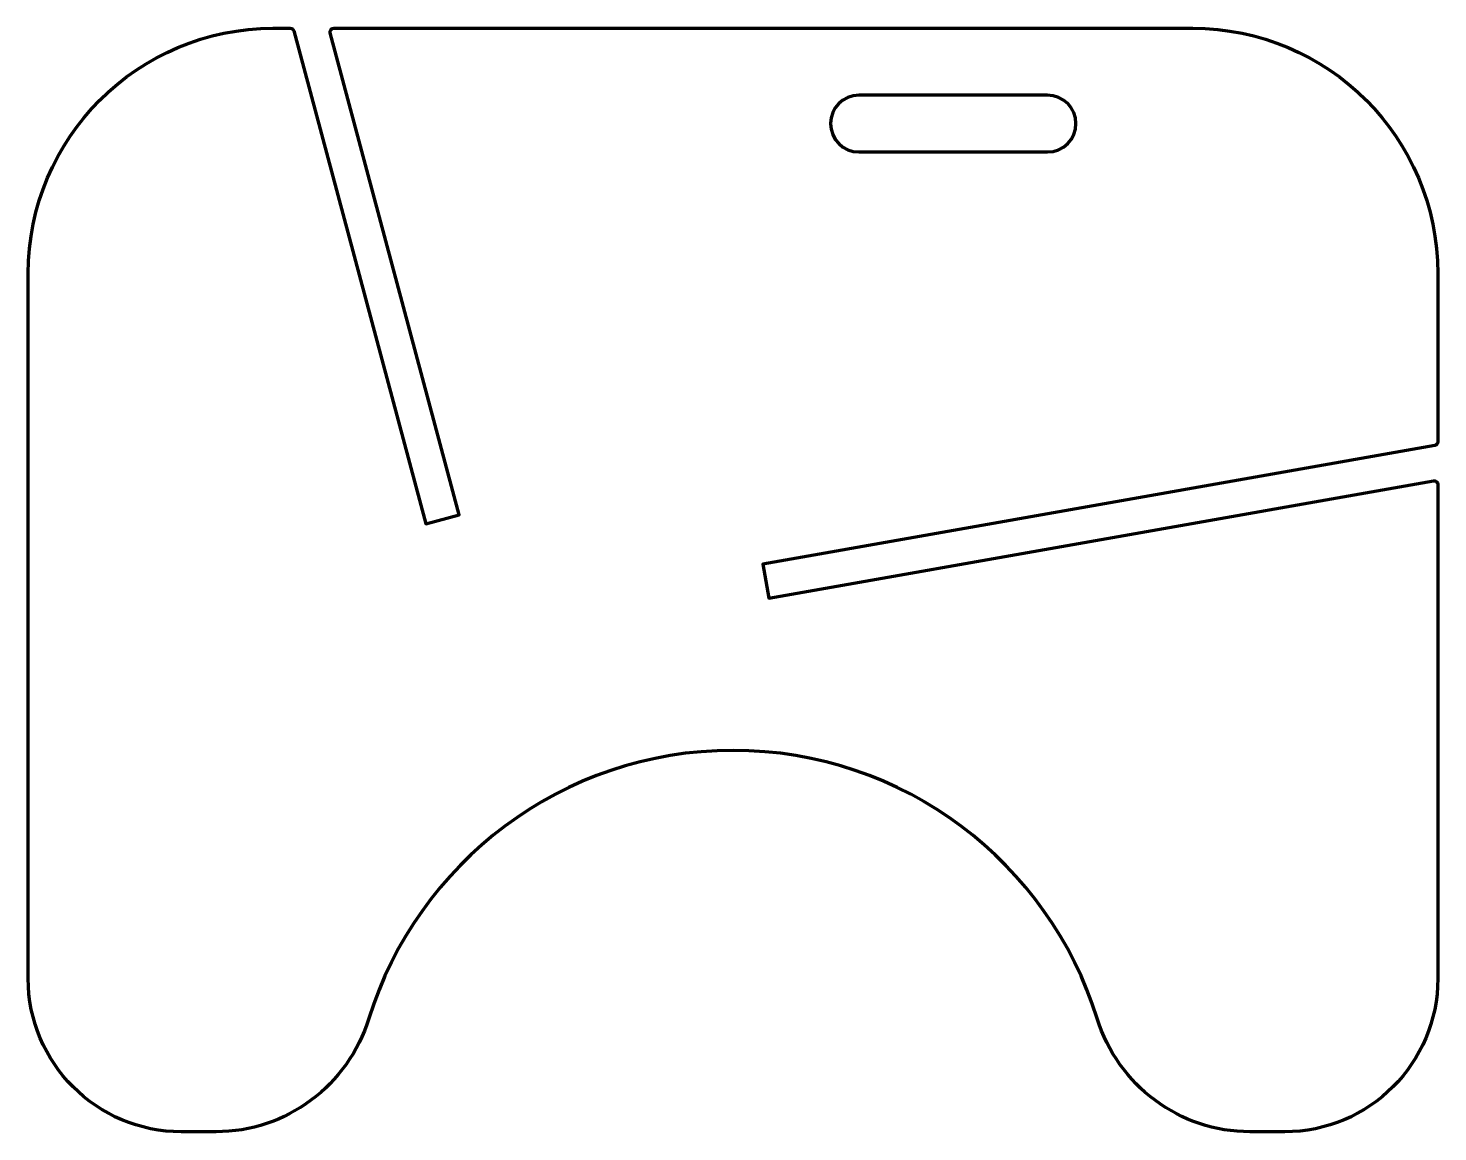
# Model space of a CAD drawing. Header units: inches. Extents: x 9.3 to 38.7, y -35.5 to -12.5.
import ezdxf

# ---------------------------------------------------------------- set-up
doc = ezdxf.new("R2010")
doc.units = ezdxf.units.IN
doc.header["$MEASUREMENT"] = 0
doc.layers.add('Internal', color=7, linetype='Continuous', lineweight=0)
doc.layers.add('Outline', color=7, linetype='Continuous', lineweight=0)

msp = doc.modelspace()

# ---------------------------------------------------------------- linework, layer by layer
at = {"layer": 'Internal', "color": 18, "lineweight": 211, "true_color": 0x000000}
msp.add_open_spline([(31.147, -14.484), (31.147, -14.811), (30.883, -15.075), (30.556, -15.075), (30.556, -15.075), (26.619, -15.075), (26.619, -15.075), (26.293, -15.075), (26.029, -14.811), (26.029, -14.484), (26.029, -14.484), (26.029, -14.484), (26.029, -14.484), (26.029, -14.158), (26.293, -13.894), (26.619, -13.894), (26.619, -13.894), (30.556, -13.894), (30.556, -13.894), (30.883, -13.894), (31.147, -14.158), (31.147, -14.484), (31.147, -14.484), (31.147, -14.484), (31.147, -14.484)], degree=3, knots=[0, 0, 0, 0, 1, 1, 1, 2, 2, 2, 3, 3, 3, 4, 4, 4, 5, 5, 5, 6, 6, 6, 7, 7, 7, 8, 8, 8, 8], dxfattribs=at)
at = {"layer": 'Outline', "color": 18, "lineweight": 211, "true_color": 0x000000}
msp.add_open_spline([(38.691, -17.607), (38.691, -14.784), (36.403, -12.496), (33.58, -12.496), (33.58, -12.496), (15.673, -12.496), (15.673, -12.496), (15.621, -12.496), (15.583, -12.545), (15.597, -12.595), (15.597, -12.595), (18.288, -22.638), (18.288, -22.638), (18.288, -22.638), (17.592, -22.825), (17.592, -22.825), (17.592, -22.825), (14.84, -12.554), (14.84, -12.554), (14.831, -12.52), (14.8, -12.496), (14.764, -12.496), (14.764, -12.496), (14.413, -12.496), (14.413, -12.496), (11.591, -12.496), (9.302, -14.784), (9.302, -17.607), (9.302, -17.607), (9.302, -32.302), (9.302, -32.302), (9.302, -34.066), (10.732, -35.496), (12.497, -35.496), (12.497, -35.496), (13.215, -35.496), (13.215, -35.496), (14.683, -35.496), (15.969, -34.534), (16.405, -33.132), (17.412, -29.897), (20.43, -27.547), (23.997, -27.547), (27.564, -27.547), (30.582, -29.897), (31.588, -33.132), (32.024, -34.534), (33.31, -35.496), (34.778, -35.496), (34.778, -35.496), (35.497, -35.496), (35.497, -35.496), (37.261, -35.496), (38.691, -34.066), (38.691, -32.302), (38.691, -32.302), (38.691, -22.008), (38.691, -22.008), (38.691, -21.959), (38.647, -21.922), (38.599, -21.93), (38.599, -21.93), (24.742, -24.373), (24.742, -24.373), (24.742, -24.373), (24.617, -23.664), (24.617, -23.664), (24.617, -23.664), (38.626, -21.194), (38.626, -21.194), (38.664, -21.187), (38.691, -21.154), (38.691, -21.116), (38.691, -21.116), (38.691, -17.607), (38.691, -17.607)], degree=3, knots=[0, 0, 0, 0, 1, 1, 1, 2, 2, 2, 3, 3, 3, 4, 4, 4, 5, 5, 5, 6, 6, 6, 7, 7, 7, 8, 8, 8, 9, 9, 9, 10, 10, 10, 11, 11, 11, 12, 12, 12, 13, 13, 13, 14, 14, 14, 15, 15, 15, 16, 16, 16, 17, 17, 17, 18, 18, 18, 19, 19, 19, 20, 20, 20, 21, 21, 21, 22, 22, 22, 23, 23, 23, 24, 24, 24, 25, 25, 25, 25], dxfattribs=at)

doc.saveas('drawing.dxf')
